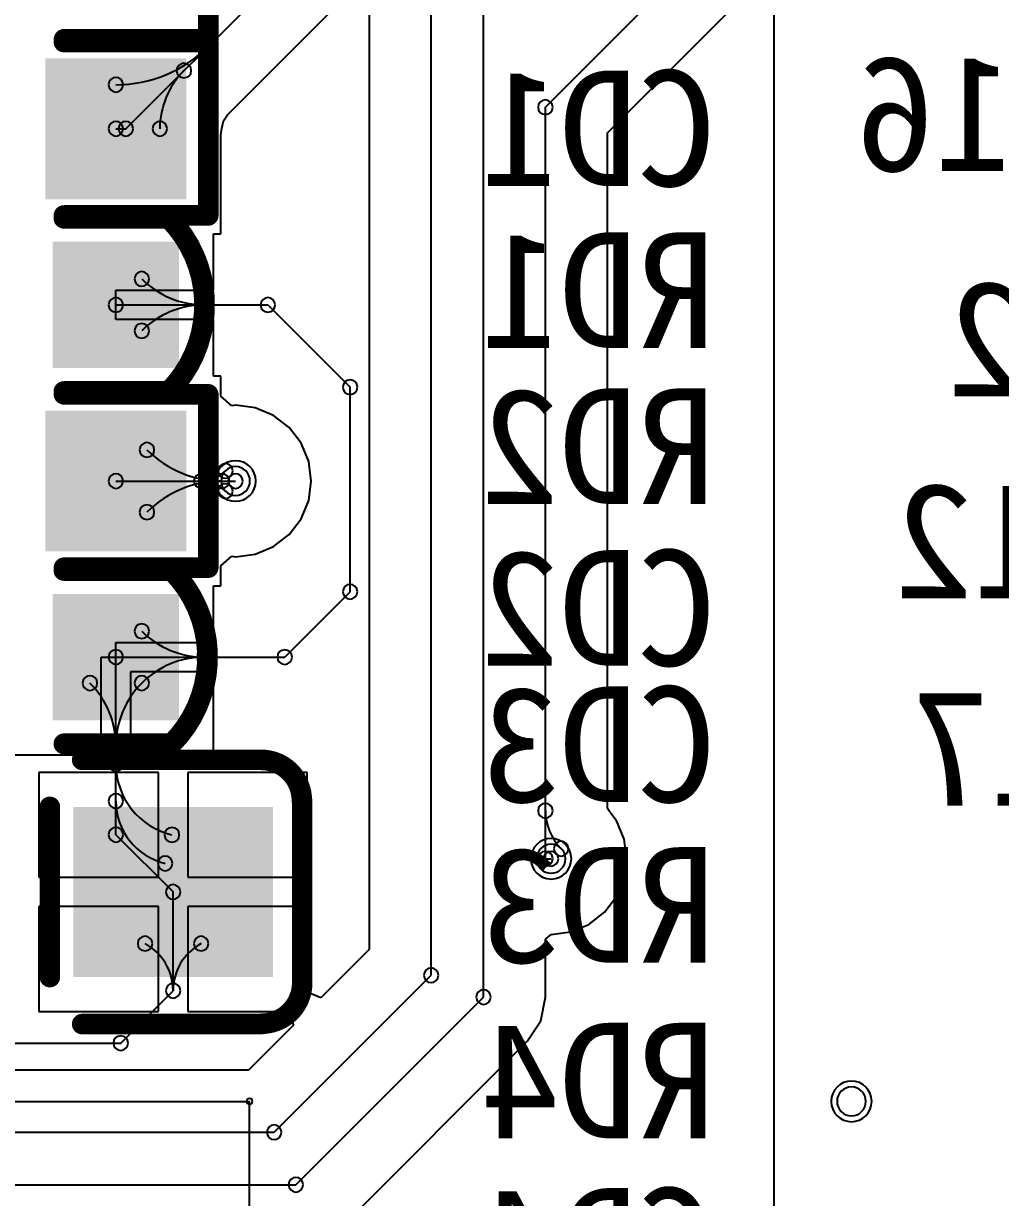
# Model space of a CAD drawing. Header units: inches. Extents: x 32166 to 66782, y 2386 to 7162.
# Drawn here: x 33593.7 to 33661.4, y 3342.8 to 3424 of the extents above; entities that cross this region are included whole.
import ezdxf

# ---------------------------------------------------------------- set-up
doc = ezdxf.new("R2010")
doc.units = ezdxf.units.IN
doc.header["$LTSCALE"] = 0.64311
doc.header["$MEASUREMENT"] = 0
for name, color, linetype in [('BOTTOMLAYER', 5, 'CONTINUOUS'), ('BOTTOMOVERLAY', 54, 'CONTINUOUS'), ('BOTTOMPASTE', 16, 'CONTINUOUS'), ('BOTTOMSOLDER', 6, 'CONTINUOUS'), ('MULTILAYER', 9, 'CONTINUOUS')]:
    doc.layers.add(name, color=color, linetype=linetype)
doc.styles.get("Standard").update_dxf_attribs({"font": 'txt', "width": 0.8})

msp = doc.modelspace()

# ---------------------------------------------------------------- linework, layer by layer
at = {"layer": 'BOTTOMLAYER'}
for p, q in [((33621.919, 3358.154), (33621.919, 3450.97)), ((33629.833, 3418.244), (33650.455, 3438.866)), ((33600.775, 3416.754), (33617.815, 3433.793)), ((33634.132, 3416.464), (33645.88, 3428.211)), ((33607.814, 3417.714), (33616.682, 3426.581)), ((33617.62, 3426.192), (33617.62, 3359.934)), ((33625.551, 3356.649), (33625.551, 3426.386)), ((33607.532, 3417.292), (33607.814, 3417.714)), ((33629.833, 3366.223), (33629.833, 3418.244)), ((33600.087, 3416.754), (33600.775, 3416.754)), ((33607.351, 3416.338), (33607.433, 3416.754)), ((33607.427, 3416.762), (33607.532, 3417.292)), ((33607.433, 3416.754), (33607.427, 3416.762)), ((33607.433, 3416.754), (33607.433, 3416.754)), ((33607.351, 3409.49), (33607.351, 3416.338)), ((33634.132, 3369.713), (33634.132, 3416.464)), ((33606.843, 3405.578), (33606.843, 3409.49)), ((33606.843, 3409.49), (33607.351, 3409.49)), ((33600.085, 3403.546), (33600.085, 3405.578)), ((33600.085, 3405.578), (33606.843, 3405.578)), ((33600.087, 3404.562), (33610.615, 3404.562)), ((33610.615, 3404.562), (33616.311, 3398.866)), ((33606.843, 3403.546), (33600.085, 3403.546)), ((33606.843, 3399.634), (33606.843, 3403.546)), ((33607.351, 3399.634), (33606.843, 3399.634)), ((33607.351, 3398.25), (33607.351, 3399.634)), ((33616.311, 3384.706), (33616.311, 3398.866)), ((33608.115, 3397.58), (33607.351, 3398.25)), ((33608.375, 3397.614), (33608.115, 3397.58)), ((33609.732, 3397.436), (33608.375, 3397.614)), ((33610.997, 3396.912), (33609.732, 3397.436)), ((33612.083, 3396.078), (33610.997, 3396.912)), ((33612.917, 3394.992), (33612.083, 3396.078)), ((33613.441, 3393.727), (33612.917, 3394.992)), ((33613.62, 3392.37), (33613.441, 3393.727)), ((33600.087, 3392.37), (33608.375, 3392.37)), ((33613.441, 3391.012), (33613.62, 3392.37)), ((33612.917, 3389.747), (33613.441, 3391.012)), ((33612.083, 3388.661), (33612.917, 3389.747)), ((33610.997, 3387.827), (33612.083, 3388.661)), ((33609.732, 3387.303), (33610.997, 3387.827)), ((33607.351, 3386.489), (33608.115, 3387.159)), ((33608.115, 3387.159), (33608.375, 3387.125)), ((33608.375, 3387.125), (33609.732, 3387.303)), ((33607.351, 3385.106), (33607.351, 3386.489)), ((33606.843, 3381.194), (33606.843, 3385.106)), ((33606.843, 3385.106), (33607.351, 3385.106)), ((33611.783, 3380.178), (33616.311, 3384.706)), ((33600.085, 3380.18), (33600.085, 3381.194)), ((33600.085, 3381.194), (33606.843, 3381.194)), ((33599.071, 3373.422), (33599.071, 3380.18)), ((33599.071, 3380.18), (33600.085, 3380.18)), ((33600.087, 3380.178), (33611.783, 3380.178)), ((33600.087, 3372.783), (33600.087, 3380.178)), ((33606.843, 3379.162), (33601.103, 3379.162)), ((33601.103, 3379.162), (33601.103, 3373.422)), ((33606.843, 3373.422), (33606.843, 3379.162)), ((33591.585, 3373.422), (33599.071, 3373.422)), ((33600.087, 3367.885), (33600.087, 3372.783)), ((33601.103, 3373.422), (33606.843, 3373.422)), ((33603.034, 3372.202), (33594.754, 3372.202)), ((33594.754, 3372.202), (33594.754, 3364.938)), ((33603.034, 3364.938), (33603.034, 3372.202)), ((33613.346, 3372.202), (33605.066, 3372.202)), ((33605.066, 3372.202), (33605.066, 3364.938)), ((33613.346, 3364.938), (33613.346, 3372.202)), ((33634.142, 3369.689), (33634.132, 3369.713)), ((33634.28, 3369.482), (33634.142, 3369.689)), ((33634.769, 3368.845), (33634.28, 3369.482)), ((33634.872, 3368.597), (33634.769, 3368.845)), ((33600.087, 3367.885), (33604.05, 3363.922)), ((33634.894, 3368.564), (33634.872, 3368.597)), ((33634.902, 3368.525), (33634.894, 3368.564)), ((33635.293, 3367.581), (33634.902, 3368.525)), ((33635.472, 3366.223), (33635.293, 3367.581)), ((33629.833, 3366.223), (33630.227, 3366.223)), ((33635.293, 3364.866), (33635.472, 3366.223)), ((33594.754, 3364.938), (33603.034, 3364.938)), ((33605.066, 3364.938), (33613.346, 3364.938)), ((33634.769, 3363.601), (33635.293, 3364.866)), ((33604.05, 3357.085), (33604.05, 3363.922)), ((33633.935, 3362.514), (33634.769, 3363.601)), ((33603.034, 3362.906), (33594.754, 3362.906)), ((33594.754, 3362.906), (33594.754, 3355.642)), ((33603.034, 3355.642), (33603.034, 3362.906)), ((33613.346, 3362.906), (33605.066, 3362.906)), ((33605.066, 3362.906), (33605.066, 3355.642)), ((33613.346, 3356.987), (33613.346, 3362.906)), ((33632.849, 3361.681), (33633.935, 3362.514)), ((33631.584, 3361.157), (33632.849, 3361.681)), ((33629.849, 3360.647), (33630.227, 3360.978)), ((33629.849, 3356.649), (33629.849, 3360.647)), ((33630.227, 3360.978), (33631.584, 3361.157)), ((33617.62, 3359.934), (33614.285, 3356.599)), ((33611.051, 3347.286), (33621.919, 3358.154)), ((33600.423, 3353.458), (33604.05, 3357.085)), ((33612.555, 3343.654), (33625.551, 3356.649)), ((33614.285, 3356.599), (33613.346, 3356.987)), ((33629.522, 3355.004), (33629.849, 3356.649)), ((33594.754, 3355.642), (33603.034, 3355.642)), ((33605.066, 3355.642), (33612, 3355.642)), ((33612, 3355.642), (33612.389, 3354.703)), ((33628.59, 3353.61), (33629.522, 3355.004)), ((33612.389, 3354.703), (33609.27, 3351.584)), ((33565.239, 3353.458), (33600.423, 3353.458)), ((33615.595, 3340.614), (33628.59, 3353.61)), ((33609.27, 3351.584), (33571.995, 3351.584)), ((33559.219, 3347.286), (33611.051, 3347.286)), ((33550.659, 3343.654), (33612.555, 3343.654))]:
    msp.add_line(p, q, dxfattribs=at)
for centre, radius, start, end in [((33600.087, 3428.822), 9.02, 270.00009, 315.00009), ((33606.465, 3422.444), 0.508, 0, 180), ((33606.465, 3422.444), 0.508, 180, 0), ((33608.831, 3416.754), 5.697, 135.00015, 180.00015), ((33604.803, 3420.782), 0.508, 0, 180), ((33604.803, 3420.782), 0.508, 180, 0), ((33600.087, 3419.802), 0.508, 0, 180), ((33600.087, 3419.802), 0.508, 180, 0), ((33629.833, 3418.244), 0.508, 0, 180), ((33629.833, 3418.244), 0.508, 0, 180), ((33629.833, 3418.244), 0.508, 180, 0), ((33629.833, 3418.244), 0.508, 180, 0), ((33600.087, 3416.754), 0.508, 0, 180), ((33600.087, 3416.754), 0.508, 180, 0), ((33600.775, 3416.754), 0.508, 0, 180), ((33600.775, 3416.754), 0.508, 0, 180), ((33600.775, 3416.754), 0.508, 180, 0), ((33600.775, 3416.754), 0.508, 180, 0), ((33603.135, 3416.754), 0.508, 0, 180), ((33603.135, 3416.754), 0.508, 180, 0), ((33601.883, 3406.358), 0.508, 0, 180), ((33601.883, 3406.358), 0.508, 180, 0), ((33606.219, 3410.694), 6.132, 225.00014, 270.00014), ((33600.087, 3404.562), 0.508, 0, 180), ((33600.087, 3404.562), 0.508, 180, 0), ((33606.219, 3398.43), 6.132, 89.99986, 134.99986), ((33606.219, 3404.562), 0.508, 0, 180), ((33606.219, 3404.562), 0.508, 0, 180), ((33606.219, 3404.562), 0.508, 180, 0), ((33606.219, 3404.562), 0.508, 180, 0), ((33610.615, 3404.562), 0.508, 0, 180), ((33610.615, 3404.562), 0.508, 0, 180), ((33610.615, 3404.562), 0.508, 180, 0), ((33610.615, 3404.562), 0.508, 180, 0), ((33601.883, 3402.766), 0.508, 0, 180), ((33601.883, 3402.766), 0.508, 180, 0), ((33616.311, 3398.866), 0.508, 0, 180), ((33616.311, 3398.866), 0.508, 0, 180), ((33616.311, 3398.866), 0.508, 180, 0), ((33616.311, 3398.866), 0.508, 180, 0), ((33602.242, 3394.525), 0.508, 0, 180), ((33602.242, 3394.525), 0.508, 180, 0), ((33607.445, 3399.728), 7.359, 225, 270), ((33607.679, 3393.065), 0.508, 0, 180), ((33608.375, 3392.37), 1, 0, 180), ((33600.087, 3392.37), 0.508, 0, 180), ((33600.087, 3392.37), 0.508, 180, 0), ((33607.445, 3385.011), 7.359, 90, 135), ((33605.999, 3392.37), 0.508, 0, 180), ((33605.999, 3392.37), 0.508, 0, 180), ((33605.999, 3392.37), 0.508, 180, 0), ((33605.999, 3392.37), 0.508, 180, 0), ((33605.999, 3394.745), 2.376, 270.00037, 315.00037), ((33605.999, 3389.994), 2.376, 44.99963, 89.99963), ((33607.445, 3392.37), 0.508, 0, 180), ((33607.445, 3392.37), 0.508, 0, 180), ((33607.445, 3392.37), 0.508, 180, 0), ((33607.445, 3392.37), 0.508, 180, 0), ((33607.679, 3393.065), 0.508, 180, 0), ((33608.375, 3392.37), 1, 180, 0), ((33608.375, 3392.37), 0.508, 0, 180), ((33608.375, 3392.37), 0.508, 180, 0), ((33607.679, 3391.674), 0.508, 0, 180), ((33607.679, 3391.674), 0.508, 180, 0), ((33602.242, 3390.214), 0.508, 0, 180), ((33602.242, 3390.214), 0.508, 180, 0), ((33616.311, 3384.706), 0.508, 0, 180), ((33616.311, 3384.706), 0.508, 0, 180), ((33616.311, 3384.706), 0.508, 180, 0), ((33616.311, 3384.706), 0.508, 180, 0), ((33601.883, 3381.974), 0.508, 0, 180), ((33601.883, 3381.974), 0.508, 180, 0), ((33606.219, 3386.31), 6.132, 225.00014, 270.00014), ((33600.087, 3380.178), 0.508, 0, 180), ((33600.087, 3380.178), 0.508, 0, 180), ((33600.087, 3380.178), 0.508, 180, 0), ((33600.087, 3380.178), 0.508, 180, 0), ((33606.219, 3374.046), 6.132, 89.99986, 134.99986), ((33606.219, 3380.178), 0.508, 0, 180), ((33606.219, 3380.178), 0.508, 0, 180), ((33606.219, 3380.178), 0.508, 180, 0), ((33606.219, 3380.178), 0.508, 180, 0), ((33611.783, 3380.178), 0.508, 0, 180), ((33611.783, 3380.178), 0.508, 0, 180), ((33611.783, 3380.178), 0.508, 180, 0), ((33611.783, 3380.178), 0.508, 180, 0), ((33598.291, 3378.382), 0.508, 0, 180), ((33601.883, 3378.382), 0.508, 0, 180), ((33601.883, 3378.382), 0.508, 0, 180), ((33598.291, 3378.382), 0.508, 180, 0), ((33593.955, 3374.046), 6.132, 359.99986, 44.99986), ((33606.219, 3374.046), 6.132, 135.00014, 180.00014), ((33601.883, 3378.382), 0.508, 180, 0), ((33601.883, 3378.382), 0.508, 180, 0), ((33600.087, 3374.046), 0.508, 0, 180), ((33600.087, 3374.046), 0.508, 0, 180), ((33600.087, 3374.046), 0.508, 180, 0), ((33600.087, 3374.046), 0.508, 180, 0), ((33600.087, 3372.783), 0.508, 0, 180), ((33600.087, 3372.783), 0.508, 0, 180), ((33600.087, 3372.783), 0.508, 0, 180), ((33600.087, 3372.783), 0.508, 180, 0), ((33600.087, 3372.783), 0.508, 180, 0), ((33600.087, 3372.783), 0.508, 180, 0), ((33605.128, 3372.783), 5.041, 179.99993, 256.70393), ((33600.087, 3370.215), 0.508, 0, 180), ((33600.087, 3370.215), 0.508, 180, 0), ((33604.521, 3370.215), 4.434, 180.00002, 256.70402), ((33629.833, 3369.548), 0.508, 0, 180), ((33629.833, 3369.548), 0.508, 180, 0), ((33633.552, 3369.548), 3.718, 180.00019, 225.00019), ((33600.087, 3367.885), 0.508, 0, 180), ((33600.087, 3367.885), 0.508, 0, 180), ((33600.087, 3367.885), 0.508, 180, 0), ((33600.087, 3367.885), 0.508, 180, 0), ((33603.969, 3367.877), 0.508, 0, 180), ((33603.969, 3367.877), 0.508, 180, 0), ((33630.227, 3366.223), 1, 0, 180), ((33630.922, 3366.919), 0.508, 0, 180), ((33603.501, 3365.899), 0.508, 0, 180), ((33629.833, 3366.223), 0.508, 0, 180), ((33629.833, 3366.223), 0.508, 0, 180), ((33630.227, 3366.223), 0.508, 0, 180), ((33630.922, 3366.919), 0.508, 180, 0), ((33603.501, 3365.899), 0.508, 180, 0), ((33630.227, 3366.223), 1, 180, 0), ((33629.833, 3366.223), 0.508, 180, 0), ((33629.833, 3366.223), 0.508, 180, 0), ((33630.227, 3366.223), 0.508, 180, 0), ((33604.05, 3363.922), 0.508, 0, 180), ((33604.05, 3363.922), 0.508, 0, 180), ((33604.05, 3363.922), 0.508, 180, 0), ((33604.05, 3363.922), 0.508, 180, 0), ((33602.108, 3360.352), 0.508, 0, 180), ((33605.992, 3360.352), 0.508, 0, 180), ((33602.108, 3360.352), 0.508, 180, 0), ((33600.332, 3357.085), 3.718, 0.00007, 61.45907), ((33607.768, 3357.085), 3.718, 118.54093, 179.99993), ((33605.992, 3360.352), 0.508, 180, 0), ((33621.919, 3358.154), 0.508, 0, 180), ((33621.919, 3358.154), 0.508, 0, 180), ((33621.919, 3358.154), 0.508, 180, 0), ((33621.919, 3358.154), 0.508, 180, 0), ((33604.05, 3357.085), 0.508, 0, 180), ((33604.05, 3357.085), 0.508, 0, 180), ((33604.05, 3357.085), 0.508, 0, 180), ((33604.05, 3357.085), 0.508, 0, 180), ((33604.05, 3357.085), 0.508, 180, 0), ((33604.05, 3357.085), 0.508, 180, 0), ((33604.05, 3357.085), 0.508, 180, 0), ((33604.05, 3357.085), 0.508, 180, 0), ((33625.551, 3356.649), 0.508, 0, 180), ((33625.551, 3356.649), 0.508, 0, 180), ((33625.551, 3356.649), 0.508, 180, 0), ((33625.551, 3356.649), 0.508, 180, 0), ((33600.423, 3353.458), 0.508, 0, 180), ((33600.423, 3353.458), 0.508, 0, 180), ((33600.423, 3353.458), 0.508, 180, 0), ((33600.423, 3353.458), 0.508, 180, 0), ((33651.031, 3349.426), 1, 0, 180), ((33651.031, 3349.426), 1, 180, 0), ((33611.051, 3347.286), 0.508, 0, 180), ((33611.051, 3347.286), 0.508, 0, 180), ((33611.051, 3347.286), 0.508, 180, 0), ((33611.051, 3347.286), 0.508, 180, 0), ((33612.555, 3343.654), 0.508, 0, 180), ((33612.555, 3343.654), 0.508, 0, 180), ((33612.555, 3343.654), 0.508, 180, 0), ((33612.555, 3343.654), 0.508, 180, 0)]:
    msp.add_arc(centre, radius, start, end, dxfattribs=at)
for points in [[(33604.151, 3420.818), (33596.023, 3420.818), (33604.151, 3412.69), (33596.023, 3412.69)], [(33603.643, 3408.118), (33596.531, 3408.118), (33603.643, 3401.006), (33596.531, 3401.006)], [(33604.151, 3396.434), (33596.023, 3396.434), (33604.151, 3388.306), (33596.023, 3388.306)], [(33596.531, 3376.622), (33603.643, 3376.622), (33596.531, 3383.734), (33603.643, 3383.734)], [(33597.954, 3358.842), (33610.146, 3358.842), (33597.954, 3369.002), (33610.146, 3369.002)]]:
    msp.add_solid(points, dxfattribs=at)
at = {"layer": 'BOTTOMOVERLAY'}
for p, q in [((33645.671, 3295.186), (33645.671, 3425.106)), ((33572.231, 3349.426), (33609.351, 3349.426)), ((33609.351, 3295.186), (33609.351, 3349.426))]:
    msp.add_line(p, q, dxfattribs=at)
for points, const_width in [([(33606.487, 3422.946), (33606.487, 3434.946)], 1.422), ([(33596.487, 3422.946), (33606.487, 3422.946)], 1.422), ([(33596.487, 3422.754), (33606.487, 3422.754)], 1.422), ([(33606.487, 3410.754), (33606.487, 3422.754)], 1.422), ([(33596.487, 3410.562), (33603.745, 3410.562)], 1.44), ([(33596.487, 3410.754), (33606.487, 3410.754)], 1.422), ([(33596.487, 3398.562), (33603.745, 3398.562)], 1.44), ([(33596.487, 3398.37), (33606.487, 3398.37)], 1.422), ([(33606.487, 3386.37), (33606.487, 3398.37)], 1.422), ([(33596.487, 3386.178), (33603.949, 3386.178)], 1.44), ([(33596.487, 3386.37), (33606.487, 3386.37)], 1.422), ([(33596.487, 3374.178), (33603.949, 3374.178)], 1.44), ([(33597.751, 3373.066), (33610.146, 3373.066)], 1.422), ([(33595.516, 3358.029), (33595.516, 3369.814)], 1.422), ([(33612.991, 3357.622), (33612.991, 3370.221)], 1.422), ([(33597.751, 3354.778), (33610.168, 3354.778)], 1.422)]:
    msp.add_lwpolyline(points, dxfattribs=dict(at, const_width=const_width))
for points, const_width in [([(33596.487, 3423.301, 1), (33596.487, 3422.59, 1)], 0.711), ([(33596.487, 3423.109, 1), (33596.487, 3422.398, 1)], 0.711), ([(33606.487, 3423.301, 1), (33606.487, 3422.59, 1)], 0.711), ([(33606.487, 3423.301, 1), (33606.487, 3422.59, 1)], 0.711), ([(33606.487, 3423.109, 1), (33606.487, 3422.398, 1)], 0.711), ([(33606.487, 3423.109, 1), (33606.487, 3422.398, 1)], 0.711), ([(33596.487, 3410.922, 1), (33596.487, 3410.202, 1)], 0.72), ([(33596.487, 3411.109, 1), (33596.487, 3410.398, 1)], 0.711), ([(33603.745, 3410.922, 1), (33603.745, 3410.202, 1)], 0.72), ([(33603.745, 3410.922, 1), (33603.745, 3410.202, 1)], 0.72), ([(33606.487, 3411.109, 1), (33606.487, 3410.398, 1)], 0.711), ([(33606.487, 3411.109, 1), (33606.487, 3410.398, 1)], 0.711), ([(33596.487, 3398.922, 1), (33596.487, 3398.202, 1)], 0.72), ([(33596.487, 3398.725, 1), (33596.487, 3398.014, 1)], 0.711), ([(33603.745, 3398.922, 1), (33603.745, 3398.202, 1)], 0.72), ([(33603.745, 3398.922, 1), (33603.745, 3398.202, 1)], 0.72), ([(33606.487, 3398.725, 1), (33606.487, 3398.014, 1)], 0.711), ([(33606.487, 3398.725, 1), (33606.487, 3398.014, 1)], 0.711), ([(33596.487, 3385.818, 1), (33596.487, 3386.538, 1)], 0.72), ([(33596.487, 3386.725, 1), (33596.487, 3386.014, 1)], 0.711), ([(33603.949, 3385.818, 1), (33603.949, 3386.538, 1)], 0.72), ([(33603.949, 3385.818, 1), (33603.949, 3386.538, 1)], 0.72), ([(33606.487, 3386.725, 1), (33606.487, 3386.014, 1)], 0.711), ([(33606.487, 3386.725, 1), (33606.487, 3386.014, 1)], 0.711), ([(33596.487, 3373.818, 1), (33596.487, 3374.538, 1)], 0.72), ([(33603.949, 3373.818, 1), (33603.949, 3374.538, 1)], 0.72), ([(33603.949, 3373.818, 1), (33603.949, 3374.538, 1)], 0.72), ([(33597.395, 3373.066, 1), (33598.106, 3373.066, 1)], 0.711), ([(33609.79, 3373.066, 1), (33610.502, 3373.066, 1)], 0.711), ([(33609.79, 3373.066, 1), (33610.502, 3373.066, 1)], 0.711), ([(33595.16, 3369.814, 1), (33595.871, 3369.814, 1)], 0.711), ([(33612.613, 3370.243, 1), (33613.325, 3370.243, 1)], 0.711), ([(33612.635, 3370.221, 1), (33613.346, 3370.221, 1)], 0.711), ([(33595.16, 3358.029, 1), (33595.871, 3358.029, 1)], 0.711), ([(33612.635, 3357.622, 1), (33613.346, 3357.622, 1)], 0.711), ([(33612.635, 3357.622, 1), (33613.346, 3357.622, 1)], 0.711), ([(33597.395, 3354.778, 1), (33598.106, 3354.778, 1)], 0.711), ([(33609.812, 3354.8, 1), (33610.523, 3354.8, 1)], 0.711), ([(33609.812, 3354.778, 1), (33610.523, 3354.778, 1)], 0.711)]:
    msp.add_lwpolyline(points, format="xyb", close=True, dxfattribs=dict(at, const_width=const_width))
for points, const_width in [([(33603.745, 3410.562, -0.414214), (33603.745, 3398.562)], 1.44), ([(33603.949, 3386.178, -0.414214), (33603.949, 3374.178)], 1.44), ([(33610.146, 3373.066, -0.414214), (33612.969, 3370.243)], 1.422), ([(33612.991, 3357.622, -0.414214), (33610.168, 3354.8)], 1.422)]:
    msp.add_lwpolyline(points, format="xyb", dxfattribs=dict(at, const_width=const_width))
for start, end in [(0, 180), (0, 180), (180, 0), (180, 0)]:
    msp.add_arc((33609.351, 3349.426), 0.2, start, end, dxfattribs=at)
at = {"layer": 'BOTTOMPASTE'}
for points in [[(33604.151, 3420.818), (33596.023, 3420.818), (33604.151, 3412.69), (33596.023, 3412.69)], [(33603.643, 3408.118), (33596.531, 3408.118), (33603.643, 3401.006), (33596.531, 3401.006)], [(33604.151, 3396.434), (33596.023, 3396.434), (33604.151, 3388.306), (33596.023, 3388.306)], [(33596.531, 3376.622), (33603.643, 3376.622), (33596.531, 3383.734), (33603.643, 3383.734)], [(33597.954, 3358.842), (33610.146, 3358.842), (33597.954, 3369.002), (33610.146, 3369.002)]]:
    msp.add_solid(points, dxfattribs=at)
at = {"layer": 'BOTTOMSOLDER'}
for centre, start, end in [((33608.375, 3392.37), 0, 180), ((33608.375, 3392.37), 180, 0), ((33630.227, 3366.223), 0, 180), ((33630.227, 3366.223), 180, 0), ((33651.031, 3349.426), 0, 180), ((33651.031, 3349.426), 180, 0)]:
    msp.add_arc(centre, 1.406, start, end, dxfattribs=at)
for points in [[(33604.964, 3421.63), (33595.21, 3421.63), (33604.964, 3411.877), (33595.21, 3411.877)], [(33604.456, 3408.93), (33595.718, 3408.93), (33604.456, 3400.193), (33595.718, 3400.193)], [(33604.964, 3397.246), (33595.21, 3397.246), (33604.964, 3387.493), (33595.21, 3387.493)], [(33595.718, 3375.809), (33604.456, 3375.809), (33595.718, 3384.546), (33604.456, 3384.546)], [(33597.141, 3358.029), (33610.959, 3358.029), (33597.141, 3369.814), (33610.959, 3369.814)]]:
    msp.add_solid(points, dxfattribs=at)
at = {"layer": 'MULTILAYER'}
for centre, start, end in [((33608.375, 3392.37), 0, 180), ((33608.375, 3392.37), 180, 0), ((33630.227, 3366.223), 0, 180), ((33630.227, 3366.223), 180, 0), ((33651.031, 3349.426), 0, 180), ((33651.031, 3349.426), 180, 0)]:
    msp.add_arc(centre, 1, start, end, dxfattribs=at)

# ---------------------------------------------------------------- texts
at = {"layer": 'BOTTOMOVERLAY', "text_generation_flag": 2}
for s, p in [('CC16', (33673.111, 3413.826)), ('CD1', (33641.671, 3412.786)), ('RD1', (33641.671, 3401.586)), ('CC12', (33679.431, 3398.226)), ('RD2', (33641.671, 3390.786)), ('RC12', (33675.78, 3384.242)), ('CD2', (33641.671, 3379.586)), ('CD3', (33641.671, 3370.146)), ('RC17', (33676.951, 3369.906)), ('RD3', (33641.671, 3359.026)), ('RD4', (33641.671, 3346.866)), ('CD4', (33641.671, 3335.426))]:
    msp.add_text(s, height=8, rotation=360, dxfattribs=at).set_placement(p)

doc.saveas('drawing.dxf')
